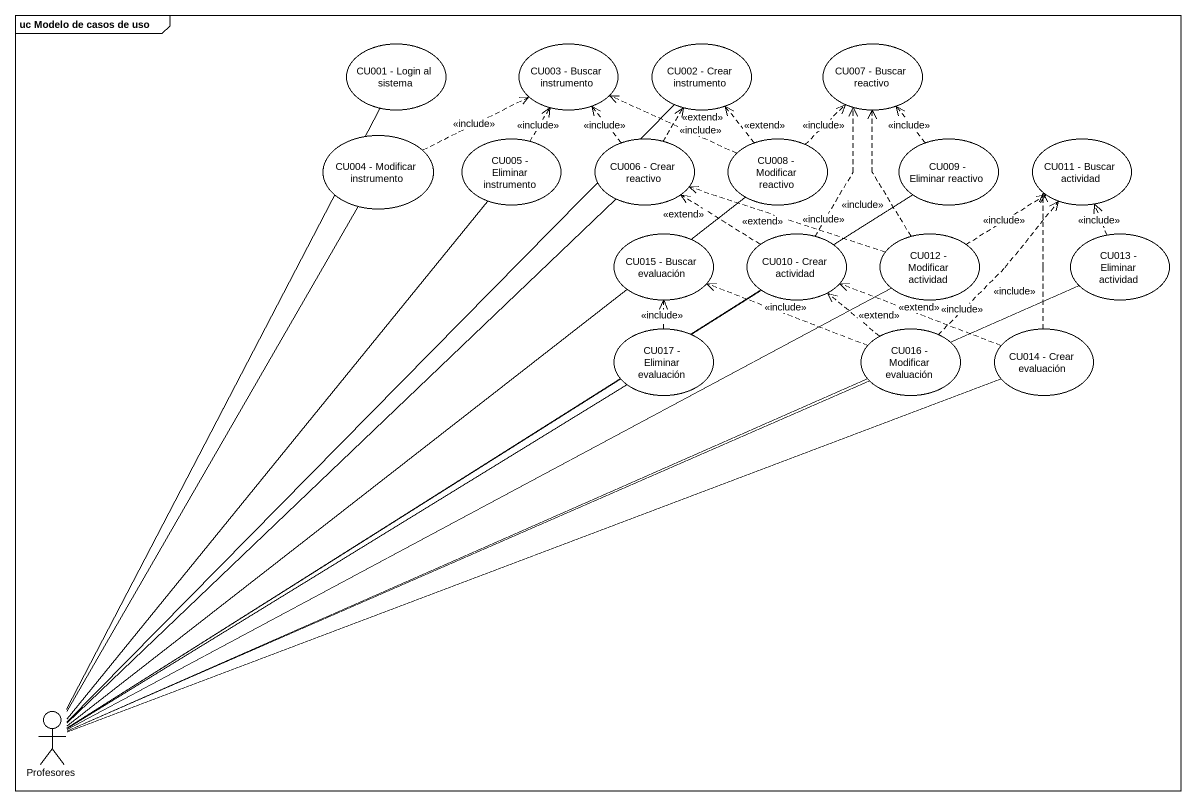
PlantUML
@startuml
mainframe uc Modelo de casos de uso
usecase "CU001 - Login al sistema" as CU001_Login_al_sistema
usecase "CU003 - Buscar instrumento" as CU003_Buscar_instrumento
usecase "CU002 - Crear instrumento" as CU002_Crear_instrumento
usecase "CU007 - Buscar reactivo" as CU007_Buscar_reactivo
usecase "CU004 - Modificar instrumento" as CU004_Modificar_instrumento
usecase "CU005 - Eliminar instrumento" as CU005_Eliminar_instrumento
usecase "CU006 - Crear reactivo" as CU006_Crear_reactivo
usecase "CU008 - Modificar reactivo" as CU008_Modificar_reactivo
usecase "CU009 - Eliminar reactivo" as CU009_Eliminar_reactivo
usecase "CU011 - Buscar actividad" as CU011_Buscar_actividad
usecase "CU015 - Buscar evaluación" as CU015_Buscar_evaluación
usecase "CU010 - Crear actividad" as CU010_Crear_actividad
usecase "CU012 - Modificar actividad" as CU012_Modificar_actividad
usecase "CU013 - Eliminar actividad" as CU013_Eliminar_actividad
usecase "CU017 - Eliminar evaluación" as CU017_Eliminar_evaluación
usecase "CU016 - Modificar evaluación" as CU016_Modificar_evaluación
usecase "CU014 - Crear evaluación" as CU014_Crear_evaluación
actor Profesores
CU004_Modificar_instrumento .right.> CU003_Buscar_instrumento : <<include>>
CU005_Eliminar_instrumento .up.> CU003_Buscar_instrumento : <<include>>
CU006_Crear_reactivo .up.> CU003_Buscar_instrumento : <<include>>
CU006_Crear_reactivo .up.> CU002_Crear_instrumento : <<extend>>
CU008_Modificar_reactivo .left.> CU003_Buscar_instrumento : <<include>>
CU008_Modificar_reactivo .up.> CU002_Crear_instrumento : <<extend>>
CU008_Modificar_reactivo .up.> CU007_Buscar_reactivo : <<include>>
CU009_Eliminar_reactivo .up.> CU007_Buscar_reactivo : <<include>>
CU010_Crear_actividad .up.> CU007_Buscar_reactivo : <<include>>
CU010_Crear_actividad .up.> CU006_Crear_reactivo : <<extend>>
CU012_Modificar_actividad .up.> CU007_Buscar_reactivo : <<include>>
CU012_Modificar_actividad .left.> CU006_Crear_reactivo : <<extend>>
CU012_Modificar_actividad .up.> CU011_Buscar_actividad : <<include>>
CU013_Eliminar_actividad .up.> CU011_Buscar_actividad : <<include>>
CU017_Eliminar_evaluación .up.> CU015_Buscar_evaluación : <<include>>
CU016_Modificar_evaluación .up.> CU011_Buscar_actividad : <<include>>
CU016_Modificar_evaluación .left.> CU015_Buscar_evaluación : <<include>>
CU016_Modificar_evaluación .up.> CU010_Crear_actividad : <<extend>>
CU014_Crear_evaluación .up.> CU011_Buscar_actividad : <<include>>
CU014_Crear_evaluación .left.> CU010_Crear_actividad : <<extend>>
Profesores -up- CU001_Login_al_sistema
Profesores -up- CU002_Crear_instrumento
Profesores -up- CU004_Modificar_instrumento
Profesores -up- CU005_Eliminar_instrumento
Profesores -up- CU006_Crear_reactivo
Profesores -up- CU008_Modificar_reactivo
Profesores -up- CU009_Eliminar_reactivo
Profesores -up- CU010_Crear_actividad
Profesores -right- CU012_Modificar_actividad
Profesores -right- CU013_Eliminar_actividad
Profesores -up- CU017_Eliminar_evaluación
Profesores -right- CU016_Modificar_evaluación
Profesores -right- CU014_Crear_evaluación
@enduml
